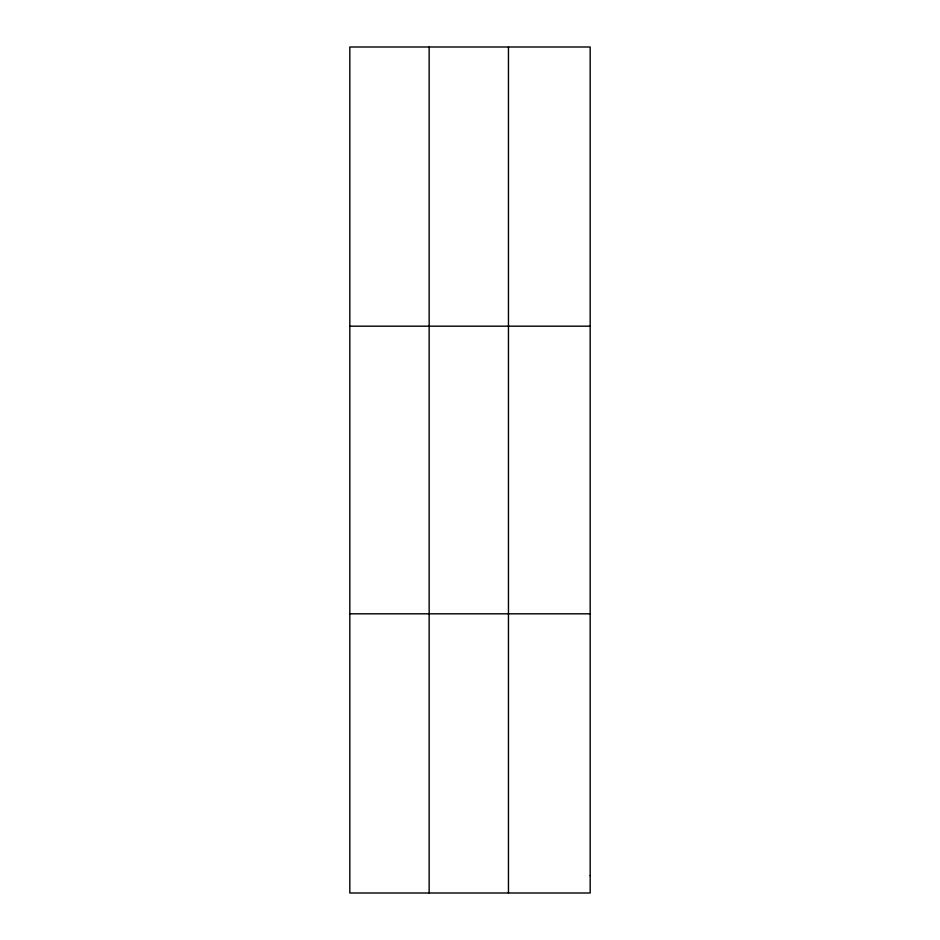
<?xml version="1.0" encoding="UTF-8"?>
<svg xmlns="http://www.w3.org/2000/svg" width="940" height="940" viewBox="0 0 940 940"><rect width="100%" height="100%" fill="white"/><g stroke="black" fill="none" stroke-linecap="round" stroke-linejoin="round"><path stroke-width="1.41" d="M349.821 326.18L590.179 326.18M349.821 613.82L590.179 613.82M508.458 47L508.458 893M429.145 47L429.145 893M590.179 875.551L590.179 893L349.821 893L349.821 47L590.179 47L590.179 875.551"/></g></svg>
